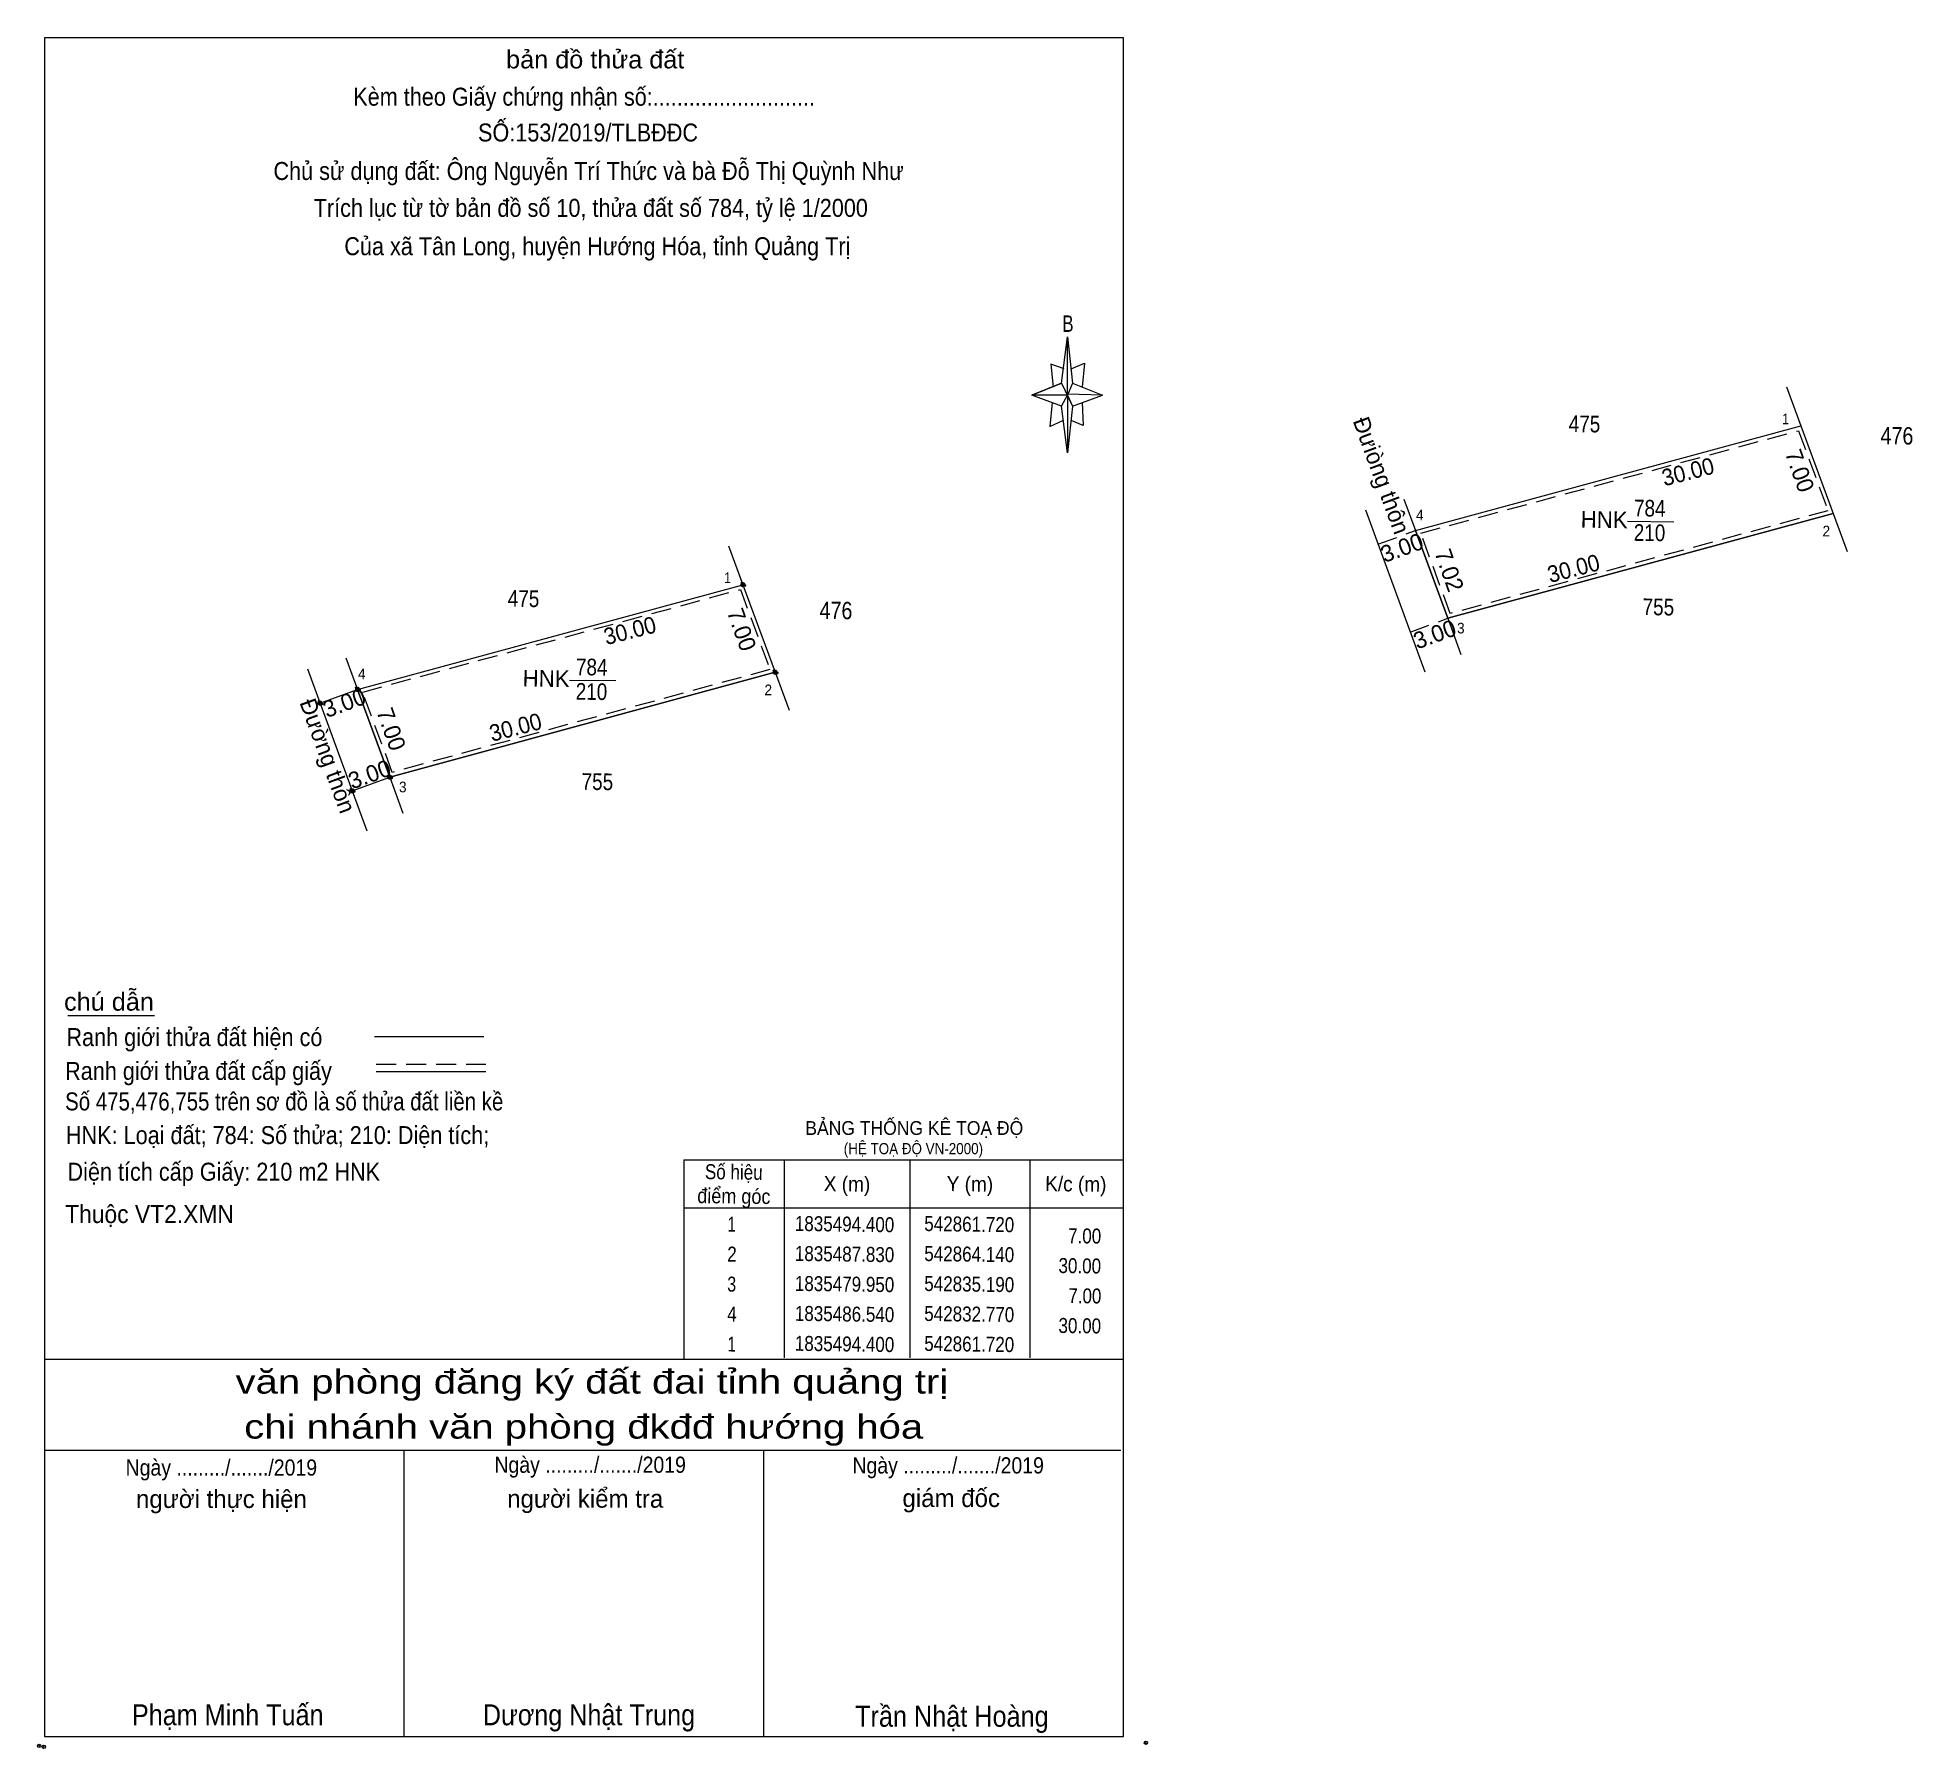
# Model space of a CAD drawing. Header units: metres. Extents: x 542729 to 542870, y 1835395 to 1835524.
import ezdxf
from ezdxf.enums import TextEntityAlignment as Align

# ---------------------------------------------------------------- set-up
doc = ezdxf.new("R2010")
doc.units = ezdxf.units.M
doc.header["$LTSCALE"] = 0.5
doc.header["$PDMODE"] = 32
doc.header["$PDSIZE"] = 0.25
doc.linetypes.add('DOTTED', pattern=[1.5, 0.3, -1.2])
doc.linetypes.add('MEDIUM_DASHED', pattern=[4.5, 3, -1.5])
for name, color, linetype, lineweight in [('1', 7, 'DOTTED', 13), ('17', 7, 'Continuous', 13), ('42', 7, 'Continuous', 13), ('5', 7, 'Continuous', 13), ('6', 7, 'Continuous', 13), ('63', 7, 'Continuous', 13), ('7', 7, 'Continuous', 13)]:
    doc.layers.add(name, color=color, linetype=linetype, lineweight=lineweight)

msp = doc.modelspace()

# ---------------------------------------------------------------- hatches: boundary and pattern name
at = {"layer": '1'}
for points in [[(542782.45, 1835482.47, 1), (542782.05, 1835482.47, 1)], [(542784.87, 1835475.9, 1), (542784.47, 1835475.9, 1)], [(542753.5, 1835474.61, 1), (542753.1, 1835474.61, 1)], [(542750.68, 1835473.58, 1), (542750.28, 1835473.58, 1)], [(542753.1, 1835466.99, 1), (542752.7, 1835466.99, 1)], [(542755.92, 1835468.02, 1), (542755.52, 1835468.02, 1)]]:
    msp.add_hatch(color=256, dxfattribs=at).paths.add_polyline_path(points)

# ---------------------------------------------------------------- linework, layer by layer
at = {"layer": '1', "linetype": 'Continuous'}
msp.add_lwpolyline([(542861.72, 1835494.4), (542864.14, 1835487.83), (542835.19, 1835479.95), (542832.77, 1835486.54)], close=True, dxfattribs=at)
at = {"layer": '1', "linetype": 'MEDIUM_DASHED'}
msp.add_lwpolyline([(542861.53, 1835494.04), (542863.75, 1835488.03), (542835.38, 1835480.31), (542833.16, 1835486.34)], close=True, dxfattribs=at)
at = {"layer": '1'}
for centre in [(542782.25, 1835482.47), (542784.67, 1835475.9), (542753.3, 1835474.61), (542750.48, 1835473.58), (542752.9, 1835466.99), (542755.72, 1835468.02)]:
    msp.add_circle(centre, 0.2, dxfattribs=at)
at = {"layer": '17'}
msp.add_line((542731.54, 1835450.11), (542738.05, 1835450.11), dxfattribs=at)
at = {"layer": '42'}
for p, q in [((542832.77, 1835486.54), (542861.72, 1835494.4)), ((542831.9, 1835488.9), (542832.77, 1835486.54)), ((542829.01, 1835488.09), (542833.47, 1835475.92)), ((542835.19, 1835479.95), (542864.14, 1835487.83)), ((542864.14, 1835487.83), (542865.19, 1835484.97)), ((542832.77, 1835486.54), (542835.19, 1835479.95)), ((542835.19, 1835479.95), (542836.18, 1835477.24))]:
    msp.add_line(p, q, dxfattribs=at)
msp.add_lwpolyline([(542860.64, 1835497.33), (542861.72, 1835494.4), (542864.14, 1835487.83)], dxfattribs=at)
at = {"layer": '5'}
for p, q in [((542806.19, 1835497.6), (542806.64, 1835501.1)), ((542806.19, 1835495.88), (542803.94, 1835496.7)), ((542807, 1835497.6), (542809.25, 1835496.7)), ((542807, 1835495.88), (542806.64, 1835492.38)), ((542807.72, 1835496.16), (542807.81, 1835494.44)), ((542807.81, 1835494.44), (542806.91, 1835494.8)), ((542729.81, 1835424.3), (542810.81, 1835424.3)), ((542729.81, 1835417.46), (542810.63, 1835417.46)), ((542729.81, 1835417.46), (542810.63, 1835417.46)), ((542729.81, 1835417.46), (542810.63, 1835417.46)), ((542756.81, 1835395.95), (542756.81, 1835417.46)), ((542783.81, 1835395.95), (542783.81, 1835417.46))]:
    msp.add_line(p, q, dxfattribs=at)
for points in [[(542729.81, 1835523.57), (542810.81, 1835523.57), (542810.81, 1835395.95), (542729.81, 1835395.95)], [(542806.64, 1835501.1), (542807, 1835497.6), (542806.64, 1835496.7)], [(542806.64, 1835496.7), (542803.94, 1835496.7), (542806.19, 1835497.6), (542807, 1835495.88), (542809.25, 1835496.7), (542806.64, 1835496.78)], [(542806.64, 1835496.7), (542806.64, 1835492.38), (542806.19, 1835495.88)]]:
    msp.add_lwpolyline(points, close=True, dxfattribs=at)
for points in [[(542806.37, 1835498.68), (542805.38, 1835499.04), (542805.56, 1835497.32)], [(542806.91, 1835498.68), (542807.9, 1835499.12), (542807.72, 1835497.32)], [(542806.64, 1835496.7), (542806.19, 1835497.6), (542803.94, 1835496.7)], [(542806.64, 1835496.7), (542807, 1835495.88), (542809.25, 1835496.7)], [(542805.47, 1835496.16), (542805.29, 1835494.36), (542806.28, 1835494.8)], [(542810.81, 1835395.95), (542729.81, 1835395.95), (542729.81, 1835417.46)]]:
    msp.add_lwpolyline(points, dxfattribs=at)
for p in [(542729.39, 1835395.26), (542729.75, 1835395.19)]:
    msp.add_point(p, dxfattribs=at)
at = {"layer": '6'}
for p, q in [((542754.58, 1835448.54), (542762.8, 1835448.54)), ((542754.7, 1835445.91), (542762.93, 1835445.91))]:
    msp.add_line(p, q, dxfattribs=at)
at = {"layer": '6', "linetype": 'MEDIUM_DASHED'}
msp.add_line((542754.7, 1835446.47), (542762.98, 1835446.47), dxfattribs=at)
at = {"layer": '6'}
msp.add_point((542812.52, 1835395.5), dxfattribs=at)
at = {"layer": '63'}
for p, q in [((542848.69, 1835487.24), (542852.17, 1835487.2)), ((542777.81, 1835439.27), (542810.81, 1835439.27)), ((542777.81, 1835439.27), (542777.81, 1835424.3)), ((542785.34, 1835439.26), (542785.34, 1835424.41)), ((542794.79, 1835439.26), (542794.79, 1835424.41)), ((542803.79, 1835439.26), (542803.79, 1835424.41)), ((542810.81, 1835439.27), (542810.81, 1835424.3)), ((542777.81, 1835435.66), (542810.81, 1835435.66)), ((542777.81, 1835424.3), (542810.81, 1835424.3))]:
    msp.add_line(p, q, dxfattribs=at)
at = {"layer": '63', "linetype": 'MEDIUM_DASHED'}
for p, q in [((542829.95, 1835485.51), (542832.77, 1835486.54)), ((542832.37, 1835478.92), (542835.19, 1835479.95))]:
    msp.add_line(p, q, dxfattribs=at)
at = {"layer": '7'}
for p, q in [((542753.3, 1835474.61), (542782.25, 1835482.47)), ((542752.43, 1835476.97), (542753.3, 1835474.61)), ((542749.54, 1835476.16), (542754, 1835463.99)), ((542755.72, 1835468.02), (542784.67, 1835475.9)), ((542784.67, 1835475.9), (542785.72, 1835473.04)), ((542750.48, 1835473.58), (542753.3, 1835474.61)), ((542753.3, 1835474.61), (542755.72, 1835468.02)), ((542769.22, 1835475.31), (542772.7, 1835475.27)), ((542752.9, 1835466.99), (542755.72, 1835468.02)), ((542755.72, 1835468.02), (542756.71, 1835465.31))]:
    msp.add_line(p, q, dxfattribs=at)
msp.add_lwpolyline([(542781.17, 1835485.4), (542782.25, 1835482.47), (542784.67, 1835475.9)], dxfattribs=at)
msp.add_lwpolyline([(542782.25, 1835482.47), (542784.67, 1835475.9), (542755.72, 1835468.02), (542753.3, 1835474.61)], close=True, dxfattribs=at)
at = {"layer": '7', "linetype": 'MEDIUM_DASHED'}
msp.add_lwpolyline([(542782.06, 1835482.11), (542784.28, 1835476.1), (542755.91, 1835468.38), (542753.69, 1835474.41)], close=True, dxfattribs=at)

# ---------------------------------------------------------------- texts
at = {"layer": '1', "width": 0.85}
for s, p in [('784', (542850.3565, 1835487.5935)), ('210', (542850.3365, 1835485.7535))]:
    msp.add_text(s, height=1.25, rotation=359.216, dxfattribs=at).set_placement(p, align=Align.CENTER)
at = {"layer": '1'}
msp.add_text('HNK', height=1.25, rotation=359.216, dxfattribs=at).set_placement((542846.9315, 1835486.7359), align=Align.CENTER)
for s, height, width, p in [('BẢNG THỐNG KÊ TOẠ ĐỘ ', 1.035, 0.95, (542786.94, 1835441.15)), ('(HỆ TOẠ ĐỘ VN-2000)', 0.837, 0.9, (542789.82, 1835439.7))]:
    msp.add_text(s, height=height, dxfattribs=dict(at, width=width)).set_placement(p)
at = {"layer": '5'}
for s, height, width, p in [('bản đồ thửa đất', 1.35, 1.05, (542771.155, 1835521.25)), ('Kèm theo Giấy chứng nhận số:...........................', 1.35, 0.9, (542770.325, 1835518.45)), ('SỐ:153/2019/TLBĐĐC', 1.35, 0.9, (542770.615, 1835515.76)), ('Chủ sử dụng đất: Ông Nguyễn Trí Thức và bà Đỗ Thị Quỳnh Như', 1.35, 0.9, (542770.655, 1835512.87)), ('Trích lục từ tờ bản đồ số 10, thửa đất số 784, tỷ lệ 1/2000 ', 1.35, 0.9, (542771.05, 1835510.1)), ('Của xã Tân Long, huyện Hướng Hóa, tỉnh Quảng Trị', 1.35, 0.9, (542771.315, 1835507.22)), ('B', 1.24, 0.75, (542806.665, 1835501.46)), ('văn phòng đăng ký đất đai tỉnh quảng trị', 1.8, 1.25, (542770.905, 1835421.72)), ('chi nhánh văn phòng đkđđ hướng hóa', 1.8, 1.25, (542770.29, 1835418.34)), ('Ngày ........./......./2019', 1.215, 0.9, (542743.075, 1835415.56)), ('Ngày ........./......./2019', 1.215, 0.9, (542770.775, 1835415.77)), ('Ngày ........./......./2019', 1.215, 0.9, (542797.665, 1835415.72)), ('Phạm Minh Tuấn', 1.57, 0.9, (542743.555, 1835396.81)), ('Dương Nhật Trung', 1.57, 0.9, (542770.685, 1835396.81)), ('Trần Nhật Hoàng', 1.575, 0.9, (542797.945, 1835396.7))]:
    msp.add_text(s, height=height, dxfattribs=dict(at, width=width)).set_placement(p, align=Align.CENTER)
for s, p in [('người thực hiện', (542743.08, 1835413.13)), ('người kiểm tra', (542770.405, 1835413.15)), ('giám đốc', (542797.895, 1835413.2))]:
    msp.add_text(s, height=1.35, dxfattribs=at).set_placement(p, align=Align.CENTER)
at = {"layer": '6'}
for s, width, p in [('chú dẫn', 1.05, (542731.26, 1835450.48)), ('Ranh giới thửa đất hiện có ', 0.9, (542731.44, 1835447.82)), ('Ranh giới thửa đất cấp giấy', 0.9, (542731.34, 1835445.28)), ('Số 475,476,755 trên sơ đồ là số thửa đất liền kề', 0.85, (542731.34, 1835442.99)), ('HNK: Loại đất; 784: Số thửa; 210: Diện tích;', 0.9, (542731.4, 1835440.46)), ('Diện tích cấp Giấy: 210 m2 HNK', 0.9, (542731.52, 1835437.71)), ('Thuộc VT2.XMN', 0.95, (542731.34, 1835434.53))]:
    msp.add_text(s, height=1.35, dxfattribs=dict(at, width=width)).set_placement(p)
at = {"layer": '63'}
for s, height, width, p in [(' 1', 0.8, 0.9, (542860.8291, 1835494.5191)), (' 4', 0.8, 0.95, (542833.3691, 1835487.2985)), (' 2', 0.8, 0.95, (542863.8991, 1835486.0987)), (' 3', 0.8, 0.95, (542836.4491, 1835478.8085)), ('7.00', 1.125, 0.85, (542809.1546, 1835432.9852)), ('30.00', 1.125, 0.85, (542809.1446, 1835430.7352)), ('7.00', 1.12, 0.85, (542809.1647, 1835428.4853)), ('30.00', 1.125, 0.85, (542809.1446, 1835426.2352))]:
    msp.add_text(s, height=height, rotation=359.216, dxfattribs=dict(at, width=width)).set_placement(p, align=Align.RIGHT)
for s, rotation, p in [('Đưiòng thôn', 290.127, (542829.6234, 1835490.4651)), ('7.00', 289.437, (542861.0407, 1835490.8279)), ('3.00', 20.065, (542831.9657, 1835484.6609)), ('7.02', 289.381, (542834.7174, 1835483.3524)), ('3.00', 20.065, (542834.4257, 1835478.1609))]:
    msp.add_text(s, height=1.25, rotation=rotation, dxfattribs=at).set_placement(p, align=Align.CENTER)
for s, height, rotation, width, p in [('475', 1.25, 359.216, 0.85, (542845.4515, 1835493.9238)), ('476', 1.3, 359.216, 0.85, (542868.9211, 1835493.0129)), ('30.00', 1.25, 14.406, 0.95, (542853.3845, 1835490.3518)), ('30.00', 1.25, 14.443, 0.95, (542844.7941, 1835483.093)), ('475', 1.25, 359.216, 0.85, (542765.7615, 1835480.8038)), ('476', 1.3, 359.216, 0.85, (542789.2311, 1835479.8929)), ('755', 1.25, 359.216, 0.85, (542851.0015, 1835480.1738)), ('755', 1.25, 359.216, 0.85, (542771.3115, 1835467.0538)), ('Số hiệu', 1.125, 359.216, 0.85, (542781.5573, 1835437.8004)), ('X (m)', 1.125, 359.216, 0.95, (542790.0623, 1835436.9063)), ('Y (m)', 1.125, 359.216, 0.95, (542799.2923, 1835436.9062)), ('K/c (m)', 1.125, 359.216, 0.95, (542807.2473, 1835436.899)), ('điểm góc', 1.125, 359.216, 0.9, (542781.5623, 1835435.993)), (' 1', 1.125, 359.216, 0.75, (542781.2423, 1835433.8835)), ('1835494.400', 1.125, 359.216, 0.85, (542789.8773, 1835433.8874)), ('542861.720', 1.125, 359.216, 0.85, (542799.2423, 1835433.8824)), (' 2', 1.125, 359.216, 0.85, (542781.2423, 1835431.6327)), ('1835487.830', 1.125, 359.216, 0.85, (542789.8773, 1835431.6374)), ('542864.140', 1.125, 359.216, 0.85, (542799.2423, 1835431.6324)), (' 3', 1.125, 359.216, 0.8, (542781.2323, 1835429.3831)), ('1835479.950', 1.125, 359.216, 0.85, (542789.8773, 1835429.3874)), ('542835.190', 1.125, 359.216, 0.85, (542799.2423, 1835429.3824)), (' 4', 1.125, 359.216, 0.85, (542781.2423, 1835427.1327)), ('1835486.540', 1.125, 359.216, 0.85, (542789.8773, 1835427.1374)), ('542832.770', 1.125, 359.216, 0.85, (542799.2423, 1835427.1324)), (' 1', 1.125, 359.216, 0.75, (542781.2423, 1835424.8835)), ('1835494.400', 1.125, 359.216, 0.85, (542789.8773, 1835424.8874)), ('542861.720', 1.125, 359.216, 0.85, (542799.2423, 1835424.8824))]:
    msp.add_text(s, height=height, rotation=rotation, dxfattribs=dict(at, width=width)).set_placement(p, align=Align.CENTER)
at = {"layer": '7'}
for s, width, p in [(' 1', 0.9, (542781.3591, 1835482.5891)), (' 4', 0.95, (542753.8991, 1835475.3685)), (' 2', 0.95, (542784.4291, 1835474.1687)), (' 3', 0.95, (542756.9791, 1835466.8785))]:
    msp.add_text(s, height=0.8, rotation=359.216, dxfattribs=dict(at, width=width)).set_placement(p, align=Align.RIGHT)
for s, rotation, width, p in [('30.00', 14.406, 0.95, (542773.9145, 1835478.4218)), ('784', 359.216, 0.85, (542770.8865, 1835475.6635)), ('210', 359.216, 0.85, (542770.8665, 1835473.8235)), ('30.00', 14.443, 0.95, (542765.3241, 1835471.163))]:
    msp.add_text(s, height=1.25, rotation=rotation, dxfattribs=dict(at, width=width)).set_placement(p, align=Align.CENTER)
for s, height, rotation, p in [('7.00', 1.249, 289.437, (542781.5707, 1835478.8979)), ('HNK', 1.25, 359.216, (542767.4615, 1835474.8059)), ('3.00', 1.249, 20.065, (542752.5257, 1835473.0109)), ('Đường thôn', 1.25, 290.127, (542750.4746, 1835469.4101)), ('7.00', 1.25, 289.381, (542755.2491, 1835471.4174)), ('3.00', 1.249, 20.065, (542754.4257, 1835467.6409))]:
    msp.add_text(s, height=height, rotation=rotation, dxfattribs=at).set_placement(p, align=Align.CENTER)

doc.saveas('drawing.dxf')
